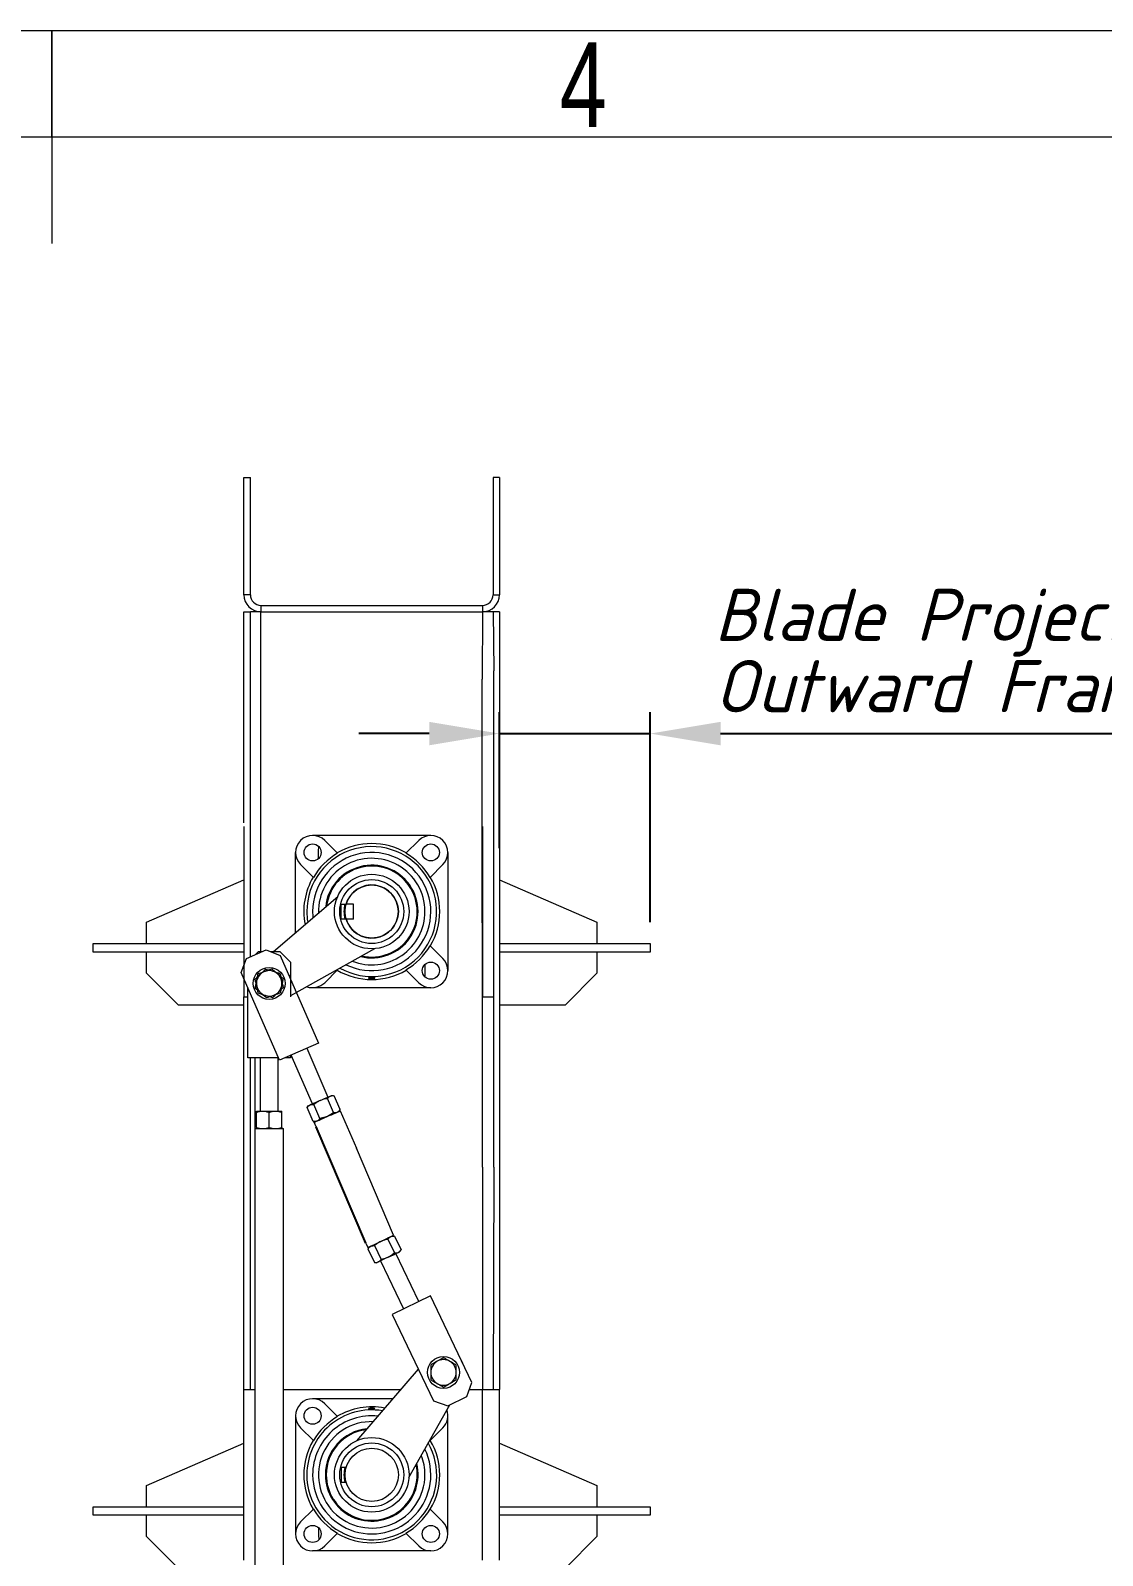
# Model space of a CAD drawing. Header units: millimetres. Extents: x 953 to 17674, y 376 to 6295.
# Drawn here: x 4933 to 5940, y 4863 to 6295 of the extents above; entities that cross this region are included whole.
import ezdxf

# ---------------------------------------------------------------- set-up
doc = ezdxf.new("R2010")
doc.units = ezdxf.units.MM
doc.styles.add('GOST-2.304_Type-B_italic', font='')
doc.styles.add('SLDTEXTSTYLE0', font='TXT', dxfattribs={"width": 0.75})
doc.styles.get('GOST-2.304_Type-B_italic').set_extended_font_data('GOST Common', italic=True)

msp = doc.modelspace()

# ---------------------------------------------------------------- linework, layer by layer
at = {"linetype": 'Continuous', "lineweight": 20}
for p, q in [((952.90534, 6294.86983), (8952.90502, 6294.86983)), ((4952.90518, 6294.86983), (4952.90518, 6094.86983)), ((4952.90518, 6194.86983), (4952.90518, 6294.86983)), ((1052.90534, 6194.86983), (8852.90503, 6194.86983)), ((5133.43831, 5874.92164), (5139.43829, 5874.92164)), ((5133.43831, 5764.92163), (5133.43831, 5874.92164)), ((5139.43829, 5764.92163), (5139.43829, 5874.92164)), ((5373.43831, 5874.92164), (5367.4383, 5874.92164)), ((5367.4383, 5874.92164), (5367.4383, 5764.92163)), ((5373.43831, 5874.92164), (5373.43831, 5764.92163)), ((5139.43829, 5764.92163), (5133.43831, 5764.92163)), ((5367.4383, 5764.92163), (5373.43831, 5764.92163)), ((5133.43831, 5550.77145), (5133.43831, 5748.92172)), ((5133.43831, 5748.92172), (5139.43829, 5748.92172)), ((5139.43829, 5424.99699), (5139.43829, 5748.92172)), ((5149.43834, 5748.92172), (5139.43829, 5748.92172)), ((5149.43834, 5754.92164), (5149.43834, 5748.92172)), ((5149.43834, 5754.92164), (5241.49193, 5754.92164)), ((5149.43834, 5754.92164), (5357.43831, 5754.92164)), ((5149.43834, 5748.92172), (5237.34917, 5748.92172)), ((5149.43834, 5748.92172), (5357.43831, 5748.92172)), ((5149.43834, 5547.42167), (5149.43834, 5748.92172)), ((5357.43831, 5748.92172), (5357.13832, 5685.75057)), ((5357.43831, 5754.92164), (5357.43831, 5748.92172)), ((5367.4383, 5748.92172), (5357.43831, 5748.92172)), ((5373.43831, 5748.92172), (5367.4383, 5748.92172)), ((5367.4383, 5748.92172), (5368.13832, 5693.35064)), ((5373.43831, 5748.92172), (5373.43831, 5547.42167)), ((5368.13832, 5227.35058), (5368.13832, 5693.35064)), ((5357.43831, 5227.35058), (5357.13832, 5685.75057)), ((5133.43831, 5547.42167), (5133.43831, 5387.42168)), ((5149.43834, 5429.96908), (5149.43834, 5547.42167)), ((5357.43831, 5547.42167), (5357.43831, 5387.42168)), ((5373.43831, 5547.42167), (5373.43831, 5387.42168)), ((5308.93831, 5538.92169), (5197.93834, 5538.92169)), ((5209.25202, 5534.23539), (5221.29287, 5522.19454)), ((5285.58378, 5522.19454), (5297.6246, 5534.23539)), ((5181.93831, 5447.68436), (5181.93831, 5522.92169)), ((5203.4383, 5517.1122), (5203.4383, 5525.13865)), ((5324.93831, 5522.92169), (5324.93831, 5411.92169)), ((5198.66546, 5499.56713), (5186.6246, 5511.60798)), ((5308.21119, 5499.56713), (5320.25201, 5511.60798)), ((5041.93831, 5457.42168), (5133.43831, 5497.08113)), ((5373.43831, 5497.08113), (5464.93831, 5457.42168)), ((5161.32696, 5429.96908), (5221.46358, 5481.65596)), ((5224.6383, 5460.42169), (5224.6383, 5474.42169)), ((5224.6383, 5474.42169), (5229.43832, 5474.42169)), ((5236.43829, 5474.42169), (5229.43832, 5474.42169)), ((5236.43829, 5460.42169), (5236.43829, 5474.42169)), ((5041.93831, 5437.42168), (5041.93831, 5457.42168)), ((5229.43832, 5460.42169), (5224.6383, 5460.42169)), ((5236.43829, 5460.42169), (5229.43832, 5460.42169)), ((5464.93831, 5457.42168), (5464.93831, 5437.42168)), ((4991.93831, 5429.42168), (4991.93831, 5437.42168)), ((4991.93831, 5437.42168), (5133.43831, 5437.42168)), ((5133.43831, 5429.42168), (4991.93831, 5429.42168)), ((5041.93831, 5409.42168), (5041.93831, 5429.42168)), ((5135.96205, 5423.48356), (5154.29958, 5431.46704)), ((5144.21238, 5427.07545), (5147.10601, 5429.96908)), ((5147.10601, 5429.96908), (5150.85886, 5429.96908)), ((5154.29958, 5431.46704), (5167.46, 5426.29013)), ((5158.1076, 5429.96908), (5167.10605, 5429.96908)), ((5167.10605, 5429.96908), (5177.10604, 5419.96909)), ((5255.8781, 5432.50684), (5177.10604, 5388.26359)), ((5308.21119, 5435.27622), (5320.25201, 5423.23537)), ((5373.43831, 5437.42168), (5514.93831, 5437.42168)), ((5514.93831, 5429.42168), (5373.43831, 5429.42168)), ((5464.93831, 5429.42168), (5464.93831, 5409.42168)), ((5514.93831, 5437.42168), (5514.93831, 5429.42168)), ((5130.78506, 5410.3231), (5135.96205, 5423.48356)), ((5167.46, 5426.29013), (5203.38578, 5343.77133)), ((5177.10604, 5419.96909), (5177.10604, 5387.42168)), ((5303.43832, 5417.73118), (5303.43832, 5409.7047)), ((5071.93831, 5379.42168), (5041.93831, 5409.42168)), ((5166.71076, 5327.80439), (5130.78506, 5410.3231)), ((5209.25202, 5400.60795), (5221.29287, 5412.64881)), ((5221.29287, 5412.64881), (5220.91754, 5412.87084)), ((5297.6246, 5400.60795), (5285.58378, 5412.64881)), ((5464.93831, 5409.42168), (5434.93831, 5379.42168)), ((5133.43831, 5018.42177), (5133.43831, 5387.42171)), ((5133.43831, 5387.42168), (5137.10602, 5387.42168)), ((5137.10602, 5329.96912), (5137.10602, 5395.80431)), ((5308.93831, 5395.92166), (5197.93834, 5395.92166)), ((5357.43831, 5387.42168), (5368.13832, 5387.42168)), ((5373.43831, 5387.42171), (5373.43831, 5018.42177)), ((5133.43831, 5379.42168), (5071.93831, 5379.42168)), ((5434.93831, 5379.42168), (5373.43831, 5379.42168)), ((5203.38578, 5343.77133), (5166.71076, 5327.80439)), ((5165.76831, 5329.96912), (5137.10602, 5329.96912)), ((5139.43829, 5018.42177), (5139.43829, 5329.96912)), ((5143.75605, 5329.96912), (5143.75605, 4613.27429)), ((5149.10604, 5279.96911), (5149.10604, 5329.96912)), ((5165.10602, 5329.96912), (5165.10602, 5279.96911)), ((5177.10604, 5329.96912), (5171.68301, 5329.96912)), ((5177.10604, 5332.33011), (5177.10604, 5329.96912)), ((5197.67198, 5286.75074), (5177.71325, 5332.59449)), ((5192.38329, 5338.98123), (5212.34204, 5293.13749)), ((5192.73028, 5283.43027), (5194.00452, 5285.15401)), ((5204.77332, 5273.12455), (5199.08257, 5286.19583)), ((5217.47791, 5278.65569), (5211.78716, 5291.72698)), ((5216.00951, 5294.73422), (5218.13945, 5294.49254)), ((5223.8302, 5281.42125), (5218.13945, 5294.49254)), ((5145.10604, 5279.96911), (5151.10602, 5279.96911)), ((5145.10604, 5264.64088), (5145.10604, 5278.8973)), ((5151.10602, 5279.96911), (5163.10604, 5279.96911)), ((5157.10606, 5264.64088), (5157.10606, 5278.8973)), ((5163.10604, 5279.96911), (5169.10602, 5279.96911)), ((5169.10602, 5264.64088), (5169.10602, 5278.8973)), ((5198.42103, 5270.35899), (5192.73028, 5283.43027)), ((5223.8302, 5281.42125), (5222.55596, 5279.69751)), ((5223.79377, 5280.23636), (5239.09762, 5245.08453)), ((5143.75605, 5263.56913), (5170.45601, 5263.56913)), ((5170.45601, 4613.27429), (5170.45601, 5263.56913)), ((5200.55097, 5270.11731), (5198.42103, 5270.35899)), ((5201.15612, 5265.34535), (5199.31322, 5269.57835)), ((5273.91246, 5163.39382), (5239.09762, 5245.08453)), ((5357.43831, 5227.35058), (5357.43831, 5018.42177)), ((5368.13832, 5227.35058), (5367.4383, 5018.42177)), ((5247.84062, 5156.01383), (5249.83656, 5151.85081)), ((5268.58519, 5159.65101), (5274.74856, 5146.79581)), ((5274.83247, 5162.64623), (5272.69515, 5162.81014)), ((5274.83247, 5162.64623), (5280.99584, 5149.79104)), ((5251.05391, 5152.43438), (5249.84332, 5150.66533)), ((5249.84332, 5150.66533), (5256.00669, 5137.81014)), ((5256.0906, 5153.66056), (5262.25397, 5140.80536)), ((5297.79455, 5101.20681), (5276.17837, 5146.29274)), ((5279.78524, 5148.02199), (5280.99584, 5149.79104)), ((5256.00669, 5137.81014), (5258.144, 5137.64623)), ((5261.75087, 5139.37548), (5283.36707, 5094.28956)), ((5308.61517, 5106.39469), (5272.54645, 5089.10168)), ((5347.52433, 5025.23995), (5308.61517, 5106.39469)), ((5272.54645, 5089.10168), (5311.4556, 5007.94706)), ((5297.14062, 5037.80447), (5239.20406, 4970.39652)), ((5133.43831, 4858.42175), (5133.43831, 5018.42177)), ((5133.43831, 5018.42177), (5143.75605, 5018.42177)), ((5170.45601, 5018.42177), (5280.48132, 5018.42177)), ((5342.83036, 5011.89964), (5347.52433, 5025.23995)), ((5345.12526, 5018.42177), (5357.43831, 5018.42177)), ((5357.43831, 4858.42175), (5357.43831, 5018.42177)), ((5357.43831, 5018.42177), (5373.43831, 5018.42177)), ((5373.43831, 4858.42175), (5373.43831, 5018.42177)), ((5273.17564, 5009.92167), (5197.93834, 5009.92167)), ((5209.25202, 5005.23543), (5221.29287, 4993.19458)), ((5288.35316, 4935.98187), (5326.63091, 5004.13288)), ((5311.4556, 5007.94706), (5324.79599, 5003.25314)), ((5324.79599, 5003.25314), (5342.83036, 5011.89964)), ((5181.93831, 4993.92175), (5181.93831, 4882.9217)), ((5324.93831, 4882.9217), (5324.93831, 4993.92175)), ((5186.6246, 4982.60796), (5198.66546, 4970.56722)), ((5308.21119, 4970.56722), (5307.98916, 4970.9425)), ((5308.21119, 4970.56722), (5320.25201, 4982.60796)), ((5041.93831, 4928.42172), (5133.43831, 4968.08116)), ((5373.43831, 4968.08116), (5464.93831, 4928.42172)), ((5229.43832, 4945.4217), (5224.6383, 4945.4217)), ((5224.6383, 4945.4217), (5224.6383, 4931.4217)), ((5041.93831, 4908.42172), (5041.93831, 4928.42172)), ((5224.6383, 4931.4217), (5229.43832, 4931.4217)), ((5464.93831, 4928.42172), (5464.93831, 4908.42172)), ((5279.28959, 4914.82699), (5279.29552, 4914.82282)), ((4991.93831, 4900.42172), (4991.93831, 4908.42172)), ((4991.93831, 4908.42172), (5133.43831, 4908.42172)), ((5133.43831, 4900.42172), (4991.93831, 4900.42172)), ((5041.93831, 4880.42172), (5041.93831, 4900.42172)), ((5198.66546, 4906.27629), (5186.6246, 4894.23543)), ((5308.21119, 4906.27629), (5320.25201, 4894.23543)), ((5373.43831, 4908.42172), (5514.93831, 4908.42172)), ((5514.93831, 4900.42172), (5373.43831, 4900.42172)), ((5464.93831, 4900.42172), (5464.93831, 4880.42172)), ((5514.93831, 4908.42172), (5514.93831, 4900.42172)), ((5203.4383, 4888.73118), (5203.4383, 4880.70476)), ((5071.93831, 4850.42172), (5041.93831, 4880.42172)), ((5209.25202, 4871.60802), (5221.29287, 4883.64887)), ((5285.58378, 4883.64887), (5297.6246, 4871.60802)), ((5464.93831, 4880.42172), (5434.93831, 4850.42172)), ((5308.93831, 4866.92173), (5197.93834, 4866.92173))]:
    msp.add_line(p, q, dxfattribs=at)
for p, q in [((5373.43831, 5526.8751), (5373.43831, 5654.56613)), ((5514.93831, 5457.42168), (5514.93831, 5654.56613)), ((5307.39831, 5634.56613), (5241.35831, 5634.56613)), ((5373.43831, 5634.56613), (5514.93831, 5634.56613)), ((5580.97831, 5634.56613), (6053.91965, 5634.56613)), ((5247.84062, 5156.01383), (5201.15612, 5265.34535))]:
    msp.add_line(p, q)
at = {"linetype": 'Continuous', "lineweight": 20, "flags": 128}
for points in [[(5203.4383, 5525.13865), (5203.62468, 5527.49581), (5203.79163, 5528.37504)], [(5197.95616, 5467.42169), (5198.13158, 5463.01363), (5198.25144, 5461.70534)], [(5175.57599, 5407.83363), (5176.06308, 5406.59582), (5176.7171, 5404.34711)], [(5303.43832, 5409.7047), (5303.25196, 5407.34757), (5303.08501, 5406.46834)], [(5194.00452, 5285.15401), (5194.09866, 5285.19499), (5194.37944, 5285.31724), (5194.84201, 5285.51869), (5195.47857, 5285.79577)], [(5205.00701, 5289.94412), (5203.57091, 5289.31889), (5202.15938, 5288.70434), (5200.79652, 5288.11107), (5199.50577, 5287.54907), (5198.3091, 5287.02814), (5197.22707, 5286.55701), (5196.2781, 5286.14392), (5195.47857, 5285.79577)], [(5205.00701, 5289.94412), (5206.44313, 5290.56936), (5207.85467, 5291.18391), (5209.21753, 5291.77718), (5210.50826, 5292.33917), (5211.70495, 5292.86011), (5212.78695, 5293.33122), (5213.73584, 5293.74441), (5214.53546, 5294.09247)], [(5214.53546, 5294.09247), (5215.17204, 5294.36956), (5215.63461, 5294.57101), (5215.91537, 5294.69325), (5216.00951, 5294.73422)], [(5199.31322, 5269.57835), (5199.35503, 5269.59655), (5199.6878, 5269.74143), (5200.34419, 5270.0272), (5201.30633, 5270.44611), (5202.54804, 5270.98667), (5204.03531, 5271.63428), (5205.72777, 5272.37105), (5207.57904, 5273.17711), (5209.53882, 5274.03023), (5211.55347, 5274.90741), (5213.56817, 5275.78448), (5215.52789, 5276.63771), (5217.37922, 5277.44366), (5219.0716, 5278.18052), (5220.55895, 5278.82804), (5221.80066, 5279.3686), (5222.7628, 5279.78751), (5223.41922, 5280.0733), (5223.75196, 5280.21816), (5223.79377, 5280.23636)], [(5249.83656, 5151.85081), (5249.87768, 5151.87053), (5250.20494, 5152.02743), (5250.85049, 5152.33693), (5251.79675, 5152.79058), (5253.0179, 5153.37609), (5254.48066, 5154.0773), (5256.14509, 5154.87537), (5257.96583, 5155.74822), (5259.89314, 5156.67237), (5261.87453, 5157.62226), (5263.85589, 5158.57226), (5265.78324, 5159.49629), (5267.60393, 5160.36926), (5269.26838, 5161.16721), (5270.73112, 5161.86854), (5271.95228, 5162.45405), (5272.89854, 5162.9077), (5273.54411, 5163.2172), (5273.87135, 5163.3741), (5273.91246, 5163.39382)], [(5268.96462, 5142.83411), (5267.55226, 5142.15696), (5266.16405, 5141.49141), (5264.82377, 5140.84875), (5263.55431, 5140.24017), (5262.37747, 5139.67588), (5261.31329, 5139.16572), (5260.38005, 5138.71823), (5259.59369, 5138.34127)], [(5268.96462, 5142.83411), (5270.37701, 5143.51126), (5271.76523, 5144.17682), (5273.1055, 5144.81948), (5274.37493, 5145.42805), (5275.5518, 5145.99235), (5276.61595, 5146.5025), (5277.54921, 5146.94988), (5278.33556, 5147.32695)], [(5278.33556, 5147.32695), (5278.96158, 5147.62715), (5279.41655, 5147.84521), (5279.69267, 5147.97759), (5279.78524, 5148.02199)], [(5258.144, 5137.64623), (5258.23658, 5137.69063), (5258.51272, 5137.82302), (5258.96769, 5138.04108), (5259.59369, 5138.34127)], [(5339.62541, 5041.71516), (5339.12155, 5042.94624), (5338.03941, 5045.02311)], [(5203.4383, 4880.70476), (5203.62468, 4878.34758), (5203.79163, 4877.46835)]]:
    msp.add_lwpolyline(points, dxfattribs=at)
at = {"linetype": 'Continuous', "lineweight": 20}
for centre, radius in [((5197.93831, 5522.92168), 8), ((5308.93831, 5522.92168), 8), ((5253.43831, 5467.42168), 35), ((5253.43831, 5467.42168), 30), ((5253.43831, 5467.42168), 25), ((5157.10604, 5399.9691), 15), ((5157.10604, 5399.9691), 15), ((5308.93831, 5411.92169), 8), ((5320.84348, 5034.6279), 15), ((5197.93831, 4993.92171), 8), ((5253.43831, 4938.42172), 35), ((5253.43831, 4938.42172), 30), ((5253.43831, 4938.42172), 25), ((5253.43831, 4938.42172), 25), ((5197.93831, 4882.92172), 8), ((5308.93831, 4882.92172), 8)]:
    msp.add_circle(centre, radius, dxfattribs=at)
for centre, radius, start, end in [((5149.43832, 5764.92168), 16, 180, 270), ((5149.43832, 5764.92168), 10, 180, 270), ((5357.43831, 5764.92168), 16, 270, 0), ((5357.43831, 5764.92168), 10, 270, 0), ((5197.93831, 5522.92168), 16, 45, 225), ((5253.43831, 5467.42168), 60.98467, 240.57059202, 180), ((5253.43831, 5467.42168), 63.825, 59.51807835, 120.48192165), ((5308.93831, 5522.92168), 16, 315, 135), ((5253.43831, 5467.42168), 55.48215, 244.08629882, 180), ((5253.43831, 5467.42168), 63.50903, 120.40809331, 149.59190669), ((5253.43831, 5467.42168), 50, 0, 181.42674296), ((5253.43831, 5467.42168), 63.50903, 30.40809331, 59.59190669), ((5253.43831, 5467.42168), 63.825, 149.51807835, 190.96431276), ((5253.43831, 5467.42168), 43.50575, 255.97197447, 174.02802553), ((5253.43831, 5467.42168), 42.70075, 257.12867341, 172.87132659), ((5253.43831, 5467.42168), 63.825, 329.51807835, 30.48192165), ((5253.43831, 5467.42168), 25, 196.26020471, 163.73979529), ((5253.43831, 5467.42168), 26.1, 164.44286118, 180), ((5253.43831, 5467.42168), 60.98467, 180, 189.42940798), ((5253.43831, 5467.42168), 26.1, 180, 195.55713882), ((5253.43831, 5467.42168), 50, 248.57325704, 0), ((5253.43831, 5467.42168), 63.50903, 300.40809331, 329.59190669), ((5308.93831, 5411.92169), 16, 225, 45), ((5157.10604, 5399.9691), 12, 132.95533308, 192.95533308), ((5157.10604, 5399.9691), 12, 169.20128163, 229.20128163), ((5157.10604, 5399.9691), 12, 109.20128163, 169.20128163), ((5157.10604, 5399.9691), 12, 72.95533308, 132.95533308), ((5157.10604, 5399.9691), 12, 49.20128163, 109.20128163), ((5157.10604, 5399.9691), 12, 12.95533308, 72.95533308), ((5157.10604, 5399.9691), 12, 349.20128163, 49.20128163), ((5157.10604, 5399.9691), 12, 312.95533308, 12.95533308), ((5197.93831, 5411.92169), 16, 249.98319995, 315), ((5253.43831, 5467.42168), 63.825, 239.51807835, 300.48192165), ((5253.44298, 5419.90289), 14.6731, 262.95887264, 276.62039792), ((5253.43831, 5425.71411), 21.08312, 265.77864606, 274.22135394), ((5157.10604, 5399.9691), 12, 192.95533308, 252.95533308), ((5157.10604, 5399.9691), 12, 229.20128163, 289.20128163), ((5157.10604, 5399.9691), 12, 252.95533308, 312.95533308), ((5157.10604, 5399.9691), 12, 289.20128163, 349.20128163), ((5320.84348, 5034.6279), 12, 119.94044404, 179.94044404), ((5320.84348, 5034.6279), 12, 59.94044404, 119.94044404), ((5320.84348, 5034.6279), 12, 359.94044404, 59.94044404), ((5320.84348, 5034.6279), 12, 179.94044404, 239.94044404), ((5320.84348, 5034.6279), 12, 299.94044404, 359.94044404), ((5320.84348, 5034.6279), 12, 239.94044404, 299.94044404), ((5197.93831, 4993.92171), 16, 45, 225), ((5253.43831, 4938.42172), 60.98467, 80.57059202, 180), ((5253.43831, 4938.42172), 63.825, 79.03568724, 120.48192165), ((5253.44312, 4985.97105), 14.6428, 83.36637711, 97.05630919), ((5253.43831, 4980.1218), 21.09063, 85.78015132, 94.21984868), ((5308.93831, 4993.92171), 16, 315, 20.01680005), ((5253.43831, 4938.42172), 55.48215, 84.08629882, 180), ((5253.43831, 4938.42172), 63.50903, 120.40809331, 149.59190669), ((5253.43831, 4938.42172), 50, 88.57325704, 0), ((5253.43831, 4938.42172), 63.825, 149.51807835, 210.48192165), ((5253.43831, 4938.42172), 43.50575, 95.97197447, 180), ((5253.43831, 4938.42172), 42.70075, 97.12867341, 180), ((5253.43831, 4938.42172), 63.825, 329.51807835, 30.48192165), ((5253.43831, 4938.42172), 60.98467, 180, 29.42940798), ((5253.43831, 4938.42172), 55.48215, 180, 25.91370118), ((5253.43831, 4938.42172), 50, 0, 21.42674296), ((5253.43831, 4938.42172), 43.50575, 180, 14.02802553), ((5253.43831, 4938.42172), 42.70075, 180, 12.87132659), ((5253.43831, 4938.42172), 26.1, 164.44286118, 180), ((5253.43831, 4938.42172), 26.1, 180, 195.55713882), ((5253.43831, 4938.42172), 63.50903, 210.40809331, 239.59190669), ((5253.43831, 4938.42172), 63.50903, 300.40809331, 329.59190669), ((5197.93831, 4882.92172), 16, 135, 315), ((5308.93831, 4882.92172), 16, 225, 45), ((5253.43831, 4938.42172), 63.825, 239.51807835, 300.48192165)]:
    msp.add_arc(centre, radius, start, end, dxfattribs=at)
for points, knots in [([(5229.43832, 5460.42169), (5229.41602, 5460.49597), (5229.37144, 5460.64447), (5229.0639, 5461.79808), (5228.71699, 5463.52128), (5228.45904, 5465.72127), (5228.41077, 5468.09509), (5228.58032, 5470.35219), (5228.89732, 5472.29602), (5229.23866, 5473.73099), (5229.4198, 5474.35803), (5229.4341, 5474.40719), (5229.43832, 5474.42169)], [0, 0, 0, 0, 0.1044709247, 0.2088428675, 0.3158196337, 0.4246644875, 0.5307517284, 0.6339168926, 0.738209099, 0.8460166875, 0.9545785234, 1, 1, 1, 1]), ([(5143.85823, 5404.03065), (5144.68172, 5404.79737), (5146.34381, 5406.34487), (5148.06202, 5407.94459), (5148.92892, 5408.75171)], [0, 0, 0, 0, 0.4954570416, 1, 1, 1, 1]), ([(5145.41148, 5397.27879), (5145.37467, 5397.43885), (5145.09593, 5398.65084), (5144.57017, 5400.93597), (5144.09699, 5402.9928), (5143.85823, 5404.03065)], [0, 0, 0, 0, 0.0700972324, 0.5307851965, 1, 1, 1, 1]), ([(5144.02046, 5395.41193), (5144.23127, 5396.51717), (5144.65675, 5398.74793), (5145.09663, 5401.05391), (5145.31856, 5402.21738)], [0, 0, 0, 0, 0.4954590914, 1, 1, 1, 1]), ([(5145.31856, 5402.21738), (5145.34931, 5402.37873), (5145.58212, 5403.6004), (5146.02168, 5405.90364), (5146.41709, 5407.97684), (5146.6166, 5409.02294)], [0, 0, 0, 0, 0.07010727893, 0.53079562259, 1, 1, 1, 1]), ([(5146.6166, 5409.02294), (5148.27312, 5409.59981), (5150.43107, 5410.35129), (5152.64493, 5411.12239), (5153.15935, 5411.30156)], [0, 0, 0, 0, 0.7676351053, 1, 1, 1, 1]), ([(5148.92892, 5408.75171), (5149.04913, 5408.86364), (5149.95927, 5409.71113), (5151.67545, 5411.30893), (5153.22013, 5412.74709), (5153.99956, 5413.47277)], [0, 0, 0, 0, 0.07010217398, 0.53078424252, 1, 1, 1, 1]), ([(5153.15935, 5411.30156), (5154.02595, 5411.60333), (5155.77219, 5412.2114), (5157.9522, 5412.97078), (5159.25109, 5413.42303), (5159.70218, 5413.58009)], [0, 0, 0, 0, 0.39137005306, 0.78863243119, 1, 1, 1, 1]), ([(5153.99956, 5413.47277), (5155.67661, 5412.95864), (5157.86129, 5412.28889), (5160.10263, 5411.60171), (5160.62344, 5411.44203)], [0, 0, 0, 0, 0.7676372578, 1, 1, 1, 1]), ([(5159.70218, 5413.58009), (5160.55394, 5412.84493), (5162.27312, 5411.36109), (5164.05025, 5409.82714), (5164.94691, 5409.05318)], [0, 0, 0, 0, 0.49544390607, 1, 1, 1, 1]), ([(5160.62344, 5411.44203), (5161.50077, 5411.17305), (5163.26866, 5410.63104), (5165.47569, 5409.95442), (5166.79067, 5409.55124), (5167.24732, 5409.41123)], [0, 0, 0, 0, 0.3913656336, 0.7886362027, 1, 1, 1, 1]), ([(5164.94691, 5409.05318), (5165.07123, 5408.94588), (5166.01269, 5408.13331), (5167.78771, 5406.60118), (5169.38545, 5405.22211), (5170.19164, 5404.52626)], [0, 0, 0, 0, 0.0700899251, 0.5307898058, 1, 1, 1, 1]), ([(5167.24732, 5409.41123), (5167.49958, 5408.31471), (5168.0087, 5406.10155), (5168.53503, 5403.8137), (5168.80058, 5402.65938)], [0, 0, 0, 0, 0.4954554644, 1, 1, 1, 1]), ([(5168.80058, 5402.65938), (5168.83739, 5402.49932), (5169.11614, 5401.28733), (5169.64189, 5399.00221), (5170.11507, 5396.9454), (5170.35383, 5395.90758)], [0, 0, 0, 0, 0.0700978063, 0.53078954197, 1, 1, 1, 1]), ([(5170.19164, 5404.52626), (5169.98083, 5403.42101), (5169.55535, 5401.19025), (5169.11546, 5398.88426), (5168.89352, 5397.72079)], [0, 0, 0, 0, 0.4954574315, 1, 1, 1, 1]), ([(5251.89467, 5405.3591), (5251.78529, 5405.35213), (5251.40521, 5405.32792), (5250.8814, 5405.26577), (5250.50173, 5405.15886), (5250.4527, 5405.02488), (5250.75305, 5404.8801), (5251.28059, 5404.76163), (5251.72302, 5404.708), (5251.88638, 5404.68819)], [0, 0, 0, 0, 0.0653949079, 0.2272488513, 0.392759137, 0.5614401721, 0.7315624138, 0.9008796136, 1, 1, 1, 1]), ([(5251.88638, 5404.68819), (5251.97377, 5404.67974), (5252.35401, 5404.64298), (5253.11382, 5404.60643), (5254.12143, 5404.61498), (5254.70798, 5404.66441), (5254.99023, 5404.68819)], [0, 0, 0, 0, 0.0925537945, 0.4027156778, 0.7125858972, 1, 1, 1, 1]), ([(5254.98195, 5405.3591), (5254.80096, 5405.3674), (5254.3211, 5405.38939), (5253.43685, 5405.40022), (5252.55357, 5405.38934), (5252.07487, 5405.36737), (5251.89467, 5405.3591)], [0, 0, 0, 0, 0.1887860073, 0.5005443134, 0.8119762374, 1, 1, 1, 1]), ([(5254.99023, 5404.68819), (5255.19694, 5404.71406), (5255.67012, 5404.77326), (5256.17858, 5404.89913), (5256.43546, 5405.04115), (5256.34787, 5405.17338), (5255.91897, 5405.27946), (5255.38612, 5405.33447), (5255.04146, 5405.35547), (5254.98195, 5405.3591)], [0, 0, 0, 0, 0.1266093305, 0.2898310118, 0.4566840457, 0.6261552146, 0.7962763413, 0.9648256504, 1, 1, 1, 1]), ([(5149.26517, 5390.88499), (5149.14086, 5390.99229), (5148.19945, 5391.80492), (5146.42438, 5393.33699), (5144.82664, 5394.71607), (5144.02046, 5395.41193)], [0, 0, 0, 0, 0.0700894071, 0.5307895444, 1, 1, 1, 1]), ([(5146.96474, 5390.52693), (5146.71249, 5391.62347), (5146.20337, 5393.83663), (5145.67704, 5396.12448), (5145.41148, 5397.27879)], [0, 0, 0, 0, 0.49546374991, 1, 1, 1, 1]), ([(5153.58862, 5388.49619), (5153.06781, 5388.65587), (5150.82647, 5389.34305), (5148.64179, 5390.01281), (5146.96474, 5390.52693)], [0, 0, 0, 0, 0.2323627422, 1, 1, 1, 1]), ([(5154.5099, 5386.35807), (5153.65813, 5387.09328), (5151.93897, 5388.57716), (5150.16182, 5390.11107), (5149.26517, 5390.88499)], [0, 0, 0, 0, 0.49545992807, 1, 1, 1, 1]), ([(5160.2125, 5386.46539), (5159.75584, 5386.60541), (5158.45287, 5387.0049), (5156.24633, 5387.68135), (5154.47842, 5388.22338), (5153.58862, 5388.49619)], [0, 0, 0, 0, 0.21136422638, 0.60307604257, 1, 1, 1, 1]), ([(5161.05265, 5388.6367), (5160.53823, 5388.45752), (5158.32437, 5387.68643), (5156.16642, 5386.93494), (5154.5099, 5386.35807)], [0, 0, 0, 0, 0.2323648947, 1, 1, 1, 1]), ([(5165.2832, 5391.18646), (5165.16299, 5391.07455), (5164.25276, 5390.22715), (5162.53662, 5388.62929), (5160.99193, 5387.19109), (5160.2125, 5386.46539)], [0, 0, 0, 0, 0.0700965471, 0.53078228519, 1, 1, 1, 1]), ([(5167.5955, 5390.91525), (5167.14441, 5390.75819), (5165.85736, 5390.31005), (5163.67782, 5389.55088), (5161.93155, 5388.94276), (5161.05265, 5388.6367)], [0, 0, 0, 0, 0.2113672121, 0.6030802211, 1, 1, 1, 1]), ([(5170.35383, 5395.90758), (5169.53033, 5395.14084), (5167.86827, 5393.59331), (5166.15009, 5391.99358), (5165.2832, 5391.18646)], [0, 0, 0, 0, 0.4954629032, 1, 1, 1, 1]), ([(5168.89352, 5397.72079), (5168.86274, 5397.55946), (5168.62968, 5396.33788), (5168.19039, 5394.03459), (5167.79501, 5391.96137), (5167.5955, 5390.91525)], [0, 0, 0, 0, 0.0700971968, 0.5307838603, 1, 1, 1, 1]), ([(5192.73028, 5283.43027), (5193.12652, 5283.9295), (5193.92627, 5284.9371), (5194.95801, 5285.50782), (5195.47857, 5285.79577)], [0, 0, 0, 0, 0.49545634103, 1, 1, 1, 1]), ([(5195.47857, 5285.79577), (5195.55437, 5285.82739), (5196.12828, 5286.06682), (5197.29675, 5286.31995), (5198.48368, 5286.23746), (5199.08257, 5286.19583)], [0, 0, 0, 0, 0.07010300584, 0.53080898002, 1, 1, 1, 1]), ([(5205.00701, 5289.94412), (5204.43577, 5289.67806), (5202.30927, 5288.68765), (5200.4456, 5287.24843), (5199.08257, 5286.19583)], [0, 0, 0, 0, 0.2686309566, 1, 1, 1, 1]), ([(5211.78716, 5291.72698), (5211.1893, 5291.64313), (5208.86793, 5291.3176), (5206.65213, 5290.52935), (5205.00701, 5289.94412)], [0, 0, 0, 0, 0.2575497073, 1, 1, 1, 1]), ([(5211.78716, 5291.72698), (5212.18341, 5292.2262), (5212.9832, 5293.23385), (5214.0149, 5293.80453), (5214.53546, 5294.09247)], [0, 0, 0, 0, 0.4954418359, 1, 1, 1, 1]), ([(5214.53546, 5294.09247), (5214.61125, 5294.12409), (5215.18539, 5294.36362), (5216.35356, 5294.61662), (5217.54054, 5294.53415), (5218.13945, 5294.49254)], [0, 0, 0, 0, 0.0700756952, 0.5307952001, 1, 1, 1, 1]), ([(5145.10604, 5278.8973), (5146.08046, 5279.19686), (5148.04715, 5279.80145), (5150.08025, 5279.91289), (5151.10602, 5279.96911)], [0, 0, 0, 0, 0.49546568754, 1, 1, 1, 1]), ([(5145.10604, 5278.8973), (5145.10604, 5279.05909), (5145.10604, 5279.68728), (5145.10604, 5279.84903), (5145.10604, 5279.96911)], [0, 0, 0, 0, 0.2575464652, 1, 1, 1, 1]), ([(5151.10602, 5279.96911), (5151.24827, 5279.96783), (5152.32542, 5279.95813), (5154.35586, 5279.72408), (5156.18374, 5279.17457), (5157.10606, 5278.8973)], [0, 0, 0, 0, 0.07009836384, 0.53078851489, 1, 1, 1, 1]), ([(5157.10606, 5278.8973), (5158.08047, 5279.19686), (5160.04719, 5279.80147), (5162.08026, 5279.91289), (5163.10604, 5279.96911)], [0, 0, 0, 0, 0.4954501076, 1, 1, 1, 1]), ([(5163.10604, 5279.96911), (5163.24827, 5279.96783), (5164.32538, 5279.95813), (5166.35594, 5279.72408), (5168.18374, 5279.17457), (5169.10602, 5278.8973)], [0, 0, 0, 0, 0.0700903668, 0.5307835273, 1, 1, 1, 1]), ([(5169.10602, 5278.8973), (5169.10602, 5279.05909), (5169.10602, 5279.68728), (5169.10602, 5279.84903), (5169.10602, 5279.96911)], [0, 0, 0, 0, 0.2575464652, 1, 1, 1, 1]), ([(5198.42103, 5270.35899), (5199.05643, 5270.3089), (5200.33888, 5270.2078), (5201.45958, 5270.5742), (5202.02502, 5270.75906)], [0, 0, 0, 0, 0.49545670925, 1, 1, 1, 1]), ([(5202.02502, 5270.75906), (5202.09982, 5270.79299), (5202.66617, 5271.04988), (5203.64755, 5271.73269), (5204.39578, 5272.65778), (5204.77332, 5273.12455)], [0, 0, 0, 0, 0.0701040179, 0.5308082659, 1, 1, 1, 1]), ([(5211.55347, 5274.90741), (5210.96952, 5274.67051), (5208.79575, 5273.78864), (5206.47248, 5273.40508), (5204.77332, 5273.12455)], [0, 0, 0, 0, 0.2686331904, 1, 1, 1, 1]), ([(5217.47791, 5278.65569), (5217.00922, 5278.27516), (5215.18941, 5276.79768), (5213.10272, 5275.71284), (5211.55347, 5274.90741)], [0, 0, 0, 0, 0.257551387, 1, 1, 1, 1]), ([(5217.47791, 5278.65569), (5218.11331, 5278.6056), (5219.3958, 5278.50448), (5220.51647, 5278.87089), (5221.08191, 5279.05576)], [0, 0, 0, 0, 0.4954404211, 1, 1, 1, 1]), ([(5221.08191, 5279.05576), (5221.15671, 5279.08969), (5221.72328, 5279.34669), (5222.70435, 5280.02936), (5223.45264, 5280.95448), (5223.8302, 5281.42125)], [0, 0, 0, 0, 0.07007670776, 0.53079448617, 1, 1, 1, 1]), ([(5145.10604, 5264.64088), (5146.08046, 5264.34132), (5148.04715, 5263.73672), (5150.08025, 5263.62533), (5151.10602, 5263.56913)], [0, 0, 0, 0, 0.4954660361, 1, 1, 1, 1]), ([(5145.10604, 5264.64088), (5145.10604, 5264.4791), (5145.10604, 5263.8509), (5145.10604, 5263.68919), (5145.10604, 5263.56913)], [0, 0, 0, 0, 0.257546724, 1, 1, 1, 1]), ([(5151.10602, 5263.56913), (5151.24827, 5263.57039), (5152.32542, 5263.57993), (5154.35585, 5263.81425), (5156.18374, 5264.36366), (5157.10606, 5264.64088)], [0, 0, 0, 0, 0.070098347, 0.5307898791, 1, 1, 1, 1]), ([(5157.10606, 5264.64088), (5158.08047, 5264.34132), (5160.04719, 5263.7367), (5162.08026, 5263.62533), (5163.10604, 5263.56913)], [0, 0, 0, 0, 0.49545045613, 1, 1, 1, 1]), ([(5163.10604, 5263.56913), (5163.24827, 5263.57039), (5164.32538, 5263.57993), (5166.35593, 5263.81425), (5168.18374, 5264.36366), (5169.10602, 5264.64088)], [0, 0, 0, 0, 0.07009035, 0.5307848914, 1, 1, 1, 1]), ([(5169.10602, 5264.64088), (5169.10602, 5264.4791), (5169.10602, 5263.8509), (5169.10602, 5263.68919), (5169.10602, 5263.56913)], [0, 0, 0, 0, 0.257546724, 1, 1, 1, 1]), ([(5261.87453, 5157.62226), (5261.31335, 5157.33558), (5259.22431, 5156.2684), (5257.41434, 5154.76217), (5256.0906, 5153.66056)], [0, 0, 0, 0, 0.2686331904, 1, 1, 1, 1]), ([(5268.58519, 5159.65101), (5267.99077, 5159.54546), (5265.6828, 5159.13563), (5263.49722, 5158.2671), (5261.87453, 5157.62226)], [0, 0, 0, 0, 0.257551387, 1, 1, 1, 1]), ([(5268.58519, 5159.65101), (5268.96297, 5160.16435), (5269.72548, 5161.20048), (5270.73574, 5161.80838), (5271.24547, 5162.11509)], [0, 0, 0, 0, 0.4954404211, 1, 1, 1, 1]), ([(5271.24547, 5162.11509), (5271.32007, 5162.14947), (5271.88508, 5162.40986), (5273.04322, 5162.70528), (5274.23244, 5162.66603), (5274.83247, 5162.64623)], [0, 0, 0, 0, 0.07007670776, 0.53079448617, 1, 1, 1, 1]), ([(5249.84332, 5150.66533), (5250.2211, 5151.17867), (5250.9836, 5152.21477), (5251.99387, 5152.8227), (5252.5036, 5153.12942)], [0, 0, 0, 0, 0.49545670925, 1, 1, 1, 1]), ([(5252.5036, 5153.12942), (5252.57819, 5153.1638), (5253.14298, 5153.42408), (5254.30142, 5153.71964), (5255.49059, 5153.68037), (5256.0906, 5153.66056)], [0, 0, 0, 0, 0.0701040179, 0.5308082659, 1, 1, 1, 1]), ([(5268.96462, 5142.83411), (5268.3897, 5142.57611), (5266.24948, 5141.6157), (5263.94176, 5141.14767), (5262.25397, 5140.80536)], [0, 0, 0, 0, 0.2686309566, 1, 1, 1, 1]), ([(5274.74856, 5146.79581), (5274.29403, 5146.39848), (5272.5292, 5144.85572), (5270.48347, 5143.69551), (5268.96462, 5142.83411)], [0, 0, 0, 0, 0.2575497073, 1, 1, 1, 1]), ([(5274.74856, 5146.79581), (5275.38536, 5146.76892), (5276.67069, 5146.71463), (5277.77724, 5147.12161), (5278.33556, 5147.32695)], [0, 0, 0, 0, 0.4954418359, 1, 1, 1, 1]), ([(5278.33556, 5147.32695), (5278.40906, 5147.36359), (5278.96582, 5147.64113), (5279.92138, 5148.35914), (5280.63551, 5149.31084), (5280.99584, 5149.79104)], [0, 0, 0, 0, 0.0700756952, 0.5307952001, 1, 1, 1, 1]), ([(5256.00669, 5137.81014), (5256.64348, 5137.78324), (5257.92876, 5137.72895), (5259.03536, 5138.13593), (5259.59369, 5138.34127)], [0, 0, 0, 0, 0.49545634103, 1, 1, 1, 1]), ([(5259.59369, 5138.34127), (5259.66719, 5138.37791), (5260.22373, 5138.65534), (5261.17958, 5139.3735), (5261.89367, 5140.32518), (5262.25397, 5140.80536)], [0, 0, 0, 0, 0.07010300584, 0.53080898002, 1, 1, 1, 1]), ([(5308.85068, 5041.56856), (5308.84952, 5040.44338), (5308.84717, 5038.17238), (5308.84471, 5035.8248), (5308.84347, 5034.64035)], [0, 0, 0, 0, 0.49545992807, 1, 1, 1, 1]), ([(5314.85428, 5045.02639), (5314.38223, 5044.75453), (5312.35075, 5043.58456), (5310.37066, 5042.44405), (5308.85068, 5041.56856)], [0, 0, 0, 0, 0.2323648947, 1, 1, 1, 1]), ([(5320.85788, 5048.48433), (5320.444, 5048.24591), (5319.26308, 5047.56564), (5317.26306, 5046.41383), (5315.66073, 5045.4909), (5314.85428, 5045.02639)], [0, 0, 0, 0, 0.2113672121, 0.6030802211, 1, 1, 1, 1]), ([(5326.85427, 5045.01395), (5326.71212, 5045.09621), (5325.63573, 5045.71908), (5323.60631, 5046.89362), (5321.77961, 5047.95086), (5320.85788, 5048.48433)], [0, 0, 0, 0, 0.0700971968, 0.5307838603, 1, 1, 1, 1]), ([(5332.85067, 5041.54368), (5331.87683, 5042.10728), (5329.91129, 5043.24482), (5327.87943, 5044.42068), (5326.85427, 5045.01395)], [0, 0, 0, 0, 0.4954574315, 1, 1, 1, 1]), ([(5332.84346, 5034.61547), (5332.84364, 5034.77969), (5332.84496, 5036.02332), (5332.84736, 5038.36813), (5332.84956, 5040.47872), (5332.85067, 5041.54368)], [0, 0, 0, 0, 0.0700899251, 0.5307898058, 1, 1, 1, 1]), ([(5308.84347, 5034.64035), (5308.84331, 5034.47613), (5308.84206, 5033.2325), (5308.83958, 5030.8877), (5308.8374, 5028.7771), (5308.83629, 5027.71214)], [0, 0, 0, 0, 0.0700894071, 0.5307895444, 1, 1, 1, 1]), ([(5308.83629, 5027.71214), (5309.81014, 5027.14854), (5311.77567, 5026.01101), (5313.80752, 5024.83514), (5314.83267, 5024.24187)], [0, 0, 0, 0, 0.4954590914, 1, 1, 1, 1]), ([(5326.83267, 5024.22931), (5327.62783, 5024.68734), (5329.23011, 5025.61028), (5331.23059, 5026.76231), (5332.42237, 5027.44884), (5332.83625, 5027.68726)], [0, 0, 0, 0, 0.39137005306, 0.78863243119, 1, 1, 1, 1]), ([(5332.83625, 5027.68726), (5332.83744, 5028.8124), (5332.83984, 5031.08339), (5332.84225, 5033.43098), (5332.84346, 5034.61547)], [0, 0, 0, 0, 0.49544390607, 1, 1, 1, 1]), ([(5314.83267, 5024.24187), (5314.97482, 5024.15957), (5316.05111, 5023.53646), (5318.08068, 5022.36215), (5319.90737, 5021.30494), (5320.82908, 5020.77149)], [0, 0, 0, 0, 0.07010727893, 0.53079562259, 1, 1, 1, 1]), ([(5320.82908, 5020.77149), (5322.34906, 5021.64698), (5324.32915, 5022.78749), (5326.36063, 5023.95746), (5326.83267, 5024.22931)], [0, 0, 0, 0, 0.7676351053, 1, 1, 1, 1]), ([(5251.89467, 5000.48434), (5251.78529, 5000.49129), (5251.40521, 5000.51542), (5250.8814, 5000.57764), (5250.50173, 5000.6845), (5250.4527, 5000.81861), (5250.75305, 5000.96324), (5251.28059, 5001.08183), (5251.72302, 5001.13545), (5251.88638, 5001.15525)], [0, 0, 0, 0, 0.0653943299, 0.2272481734, 0.392758357, 0.5614405457, 0.7315613344, 0.9008796748, 1, 1, 1, 1]), ([(5251.88638, 5001.15525), (5251.97377, 5001.16368), (5252.35402, 5001.20036), (5253.11382, 5001.23688), (5254.12142, 5001.22841), (5254.70798, 5001.17902), (5254.99023, 5001.15525)], [0, 0, 0, 0, 0.0925526504, 0.4027148317, 0.7125860162, 1, 1, 1, 1]), ([(5254.98195, 5000.48434), (5254.80096, 5000.47602), (5254.3211, 5000.45395), (5253.43685, 5000.44325), (5252.55357, 5000.4541), (5252.07487, 5000.47607), (5251.89467, 5000.48434)], [0, 0, 0, 0, 0.1887866141, 0.5005445268, 0.8119763177, 1, 1, 1, 1]), ([(5254.99023, 5001.15525), (5255.19694, 5001.1294), (5255.67013, 5001.07021), (5256.17857, 5000.94413), (5256.43547, 5000.80227), (5256.34787, 5000.66999), (5255.91897, 5000.56397), (5255.38612, 5000.50883), (5255.04146, 5000.48795), (5254.98195, 5000.48434)], [0, 0, 0, 0, 0.1266092429, 0.2898333595, 0.4566849305, 0.6261559822, 0.7962769912, 0.9648261836, 1, 1, 1, 1])]:
    msp.add_open_spline(points, degree=3, knots=knots, dxfattribs=at)
for points in [[(5307.39831, 5645.57279), (5307.39831, 5623.55946), (5373.43831, 5634.56613)], [(5580.97831, 5645.57279), (5580.97831, 5623.55946), (5514.93831, 5634.56613)]]:
    msp.add_solid(points)

# ---------------------------------------------------------------- texts
at = {"style": 'GOST-2.304_Type-B_italic'}
for s, p in [('Blade Projecting', (5575.10952, 5721.5962)), ('Outward Frame', (5575.10952, 5654.60179))]:
    msp.add_text(s, height=48.9706437, dxfattribs=at).set_placement(p)
at = {"linetype": 'Continuous', "lineweight": 20, "insert": (5452.1059, 6283.63999), "char_height": 79.375, "attachment_point": 2, "style": 'SLDTEXTSTYLE0'}
msp.add_mtext('4', dxfattribs=at)

doc.saveas('drawing.dxf')
